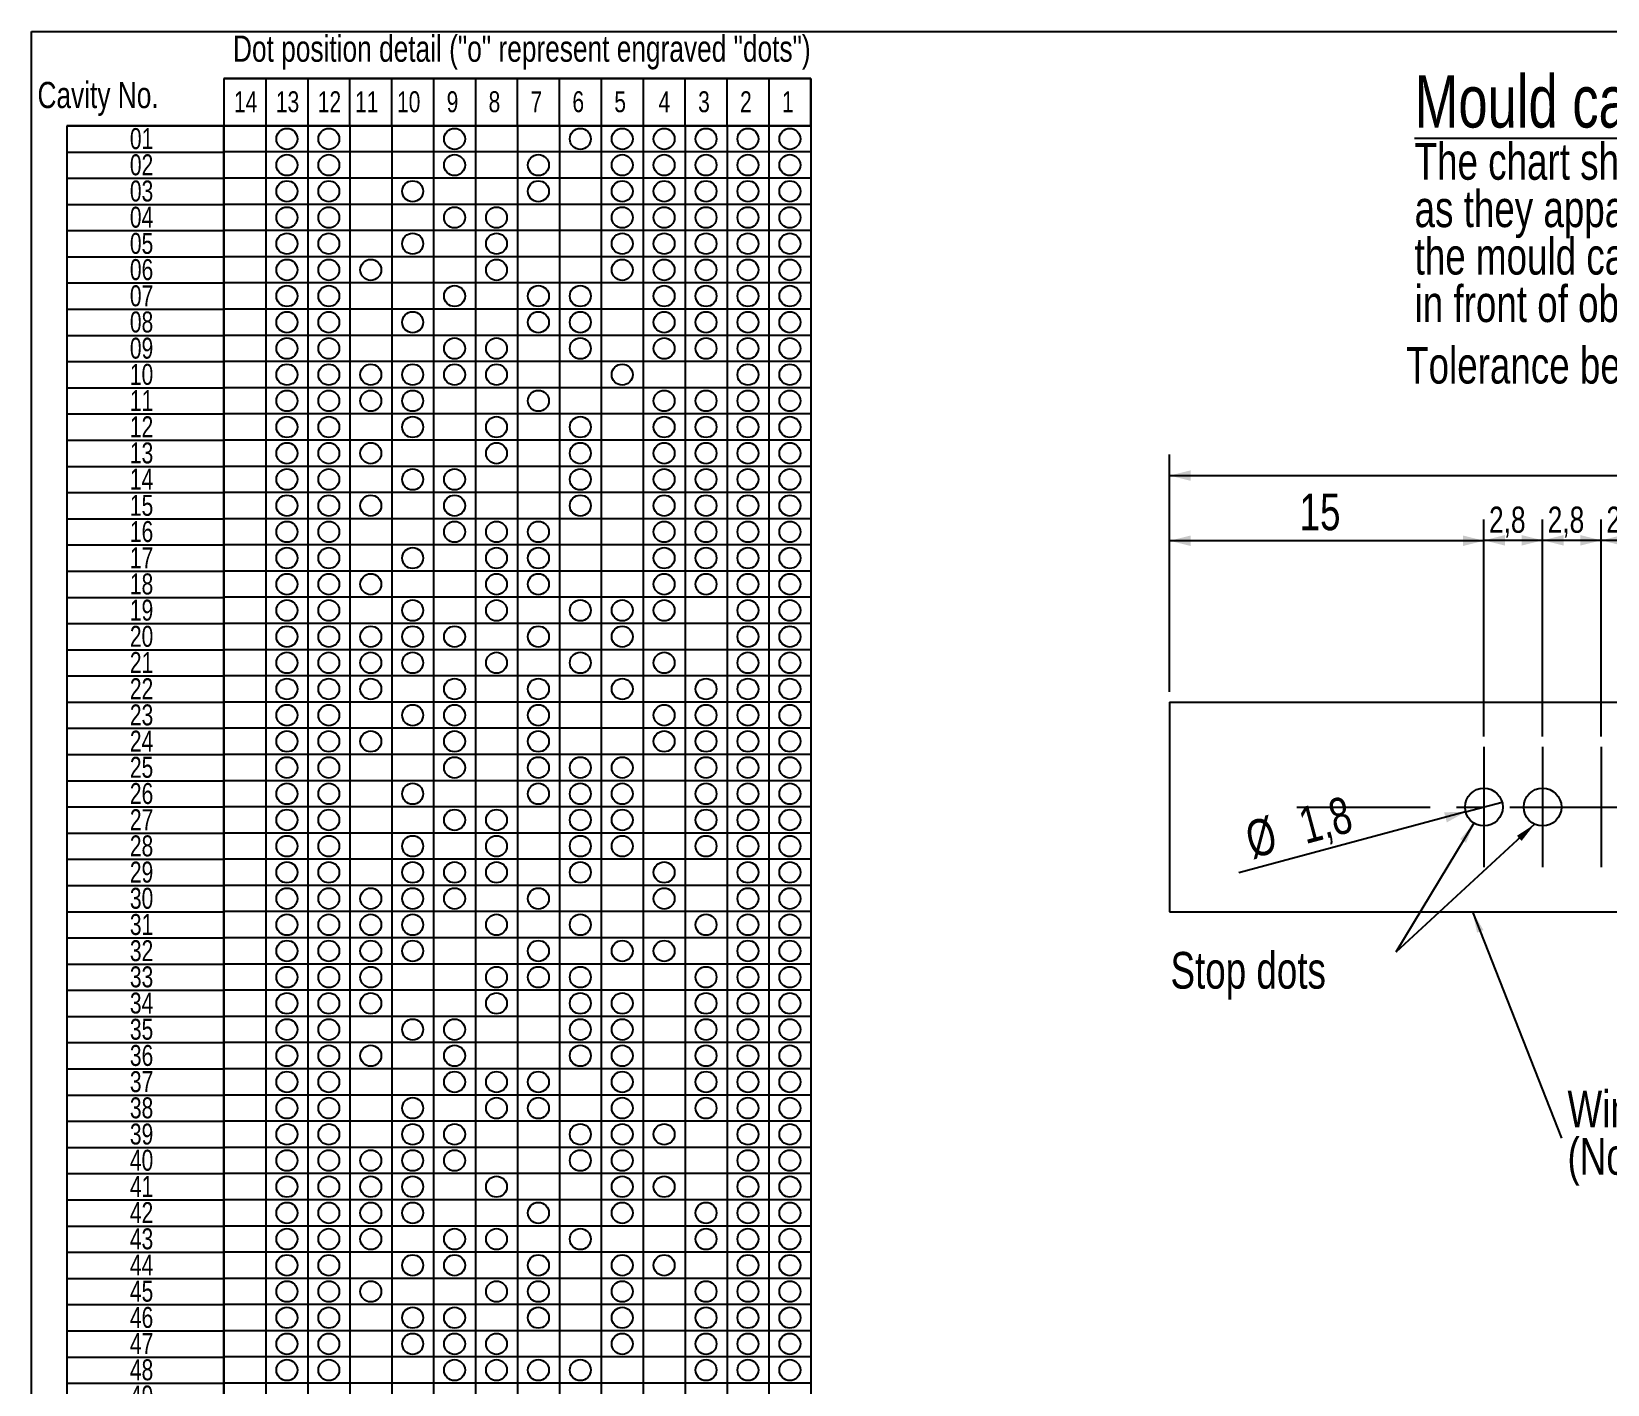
# Model space of a CAD drawing. Header units: millimetres. Extents: x 8 to 412, y 8 to 289.
# Drawn here: x 8 to 158.4, y 159.9 to 289 of the extents above; entities that cross this region are included whole.
import ezdxf

# ---------------------------------------------------------------- set-up
doc = ezdxf.new("R2010")
doc.units = ezdxf.units.MM
doc.linetypes.add('CENTERX2', pattern=[20.32, 12.7, -2.54, 2.54, -2.54])
for name, color, linetype in [('CENTERLINE', 4, 'CENTERX2'), ('DETAIL', 3, 'Continuous'), ('DIMENSIONS', 2, 'Continuous'), ('TEXT', 2, 'Continuous')]:
    doc.layers.add(name, color=color, linetype=linetype)
doc.layers.add('OUTLINE', color=7, linetype='Continuous', lineweight=25)
doc.styles.add('SLDTEXTSTYLE0', font='TXT', dxfattribs={"width": 0.75})
doc.dimstyles.new('SLDDIMSTYLE0', dxfattribs={"dimtxt": 2.5, "dimasz": 2, "dimexe": 0, "dimexo": 0.0625, "dimtad": 1, "dimlfac": 0.5, "dimrnd": 1e-09, "dimzin": 12, "dimdsep": 46, "dimtxsty": 'SLDTEXTSTYLE0', "dimsah": 1, "dimcen": 0.09, "dimadec": 0, "dimazin": 3, "dimtfac": 1, "dimtofl": 0, "dimtmove": 0, "dimatfit": 3, "dimfxl": 0, "dimfrac": 2, "dimtolj": 1, "dimtzin": 12, "dimarcsym": 0})
doc.dimstyles.new('SLDDIMSTYLE1', dxfattribs={"dimtxt": 3.5, "dimasz": 2, "dimexe": 0, "dimexo": 0.0625, "dimgap": 0.875, "dimtad": 1, "dimlfac": 0.5, "dimrnd": 1e-09, "dimzin": 12, "dimdsep": 46, "dimtxsty": 'SLDTEXTSTYLE0', "dimblk1": 'NONE', "dimsah": 1, "dimcen": 0, "dimadec": 0, "dimazin": 3, "dimtfac": 1, "dimtmove": 0, "dimatfit": 3, "dimldrblk": 'NONE', "dimfxl": 0, "dimfrac": 2, "dimtolj": 1, "dimtzin": 12, "dimarcsym": 0})
doc.dimstyles.new('SLDDIMSTYLE2', dxfattribs={"dimtxt": 3.5, "dimasz": 2, "dimexe": 0, "dimexo": 0.0625, "dimgap": 0.875, "dimtad": 1, "dimlfac": 0.5, "dimrnd": 1e-09, "dimzin": 12, "dimdsep": 46, "dimtxsty": 'SLDTEXTSTYLE0', "dimsah": 1, "dimcen": 0.09, "dimadec": 0, "dimazin": 3, "dimtfac": 1, "dimtofl": 0, "dimtmove": 0, "dimatfit": 3, "dimfxl": 0, "dimfrac": 2, "dimtolj": 1, "dimtzin": 12, "dimarcsym": 0})
doc.dimstyles.new('SLDDIMSTYLE3', dxfattribs={"dimtxt": 0.18, "dimasz": 2, "dimexe": 0, "dimexo": 0.0625, "dimgap": 0, "dimtad": 0, "dimtih": 1, "dimtoh": 1, "dimdec": 0, "dimrnd": 1e-09, "dimzin": 0, "dimdsep": 46, "dimtxsty": 'Standard', "dimsah": 1, "dimcen": 0.09, "dimadec": 0, "dimazin": 0, "dimtfac": 2, "dimtdec": 0, "dimtofl": 0, "dimtmove": 0, "dimatfit": 3, "dimfxl": 0, "dimfrac": 2, "dimtolj": 1, "dimtzin": 0, "dimarcsym": 0})

# ---------------------------------------------------------------- blocks, each defined once
blk = doc.blocks.new('SW_TABLEANNOTATION_0')
at = {"layer": 'TEXT', "color": 0}
for p, q in [((0, 0), (0, -2.5)), ((0, 0), (15, 0)), ((0, 0), (0, -225)), ((15, 0), (0, 0)), ((15, 0), (15, -2.5)), ((15, -225), (15, 0)), ((0, -2.5), (0, -5)), ((0, -2.5), (15, -2.5)), ((15, -2.5), (15, -5)), ((0, -5), (0, -7.5)), ((0, -5), (15, -5)), ((15, -5), (15, -7.5)), ((0, -7.5), (0, -10)), ((0, -7.5), (15, -7.5)), ((15, -7.5), (15, -10)), ((0, -10), (0, -12.5)), ((0, -10), (15, -10)), ((15, -10), (15, -12.5)), ((0, -12.5), (0, -15)), ((0, -12.5), (15, -12.5)), ((15, -12.5), (15, -15)), ((0, -15), (0, -17.5)), ((0, -15), (15, -15)), ((15, -15), (15, -17.5)), ((0, -17.5), (0, -20)), ((0, -17.5), (15, -17.5)), ((15, -17.5), (15, -20)), ((0, -20), (0, -22.5)), ((0, -20), (15, -20)), ((15, -20), (15, -22.5)), ((0, -22.5), (0, -25)), ((0, -22.5), (15, -22.5)), ((15, -22.5), (15, -25)), ((0, -25), (0, -27.5)), ((0, -25), (15, -25)), ((15, -25), (15, -27.5)), ((0, -27.5), (0, -30)), ((0, -27.5), (15, -27.5)), ((15, -27.5), (15, -30)), ((0, -30), (0, -32.5)), ((0, -30), (15, -30)), ((15, -30), (15, -32.5)), ((0, -32.5), (0, -35)), ((0, -32.5), (15, -32.5)), ((15, -32.5), (15, -35)), ((0, -35), (0, -37.5)), ((0, -35), (15, -35)), ((15, -35), (15, -37.5)), ((0, -37.5), (0, -40)), ((0, -37.5), (15, -37.5)), ((15, -37.5), (15, -40)), ((0, -40), (0, -42.5)), ((0, -40), (15, -40)), ((15, -40), (15, -42.5)), ((0, -42.5), (0, -45)), ((0, -42.5), (15, -42.5)), ((15, -42.5), (15, -45)), ((0, -45), (0, -47.5)), ((0, -45), (15, -45)), ((15, -45), (15, -47.5)), ((0, -47.5), (0, -50)), ((0, -47.5), (15, -47.5)), ((15, -47.5), (15, -50)), ((0, -50), (0, -52.5)), ((0, -50), (15, -50)), ((15, -50), (15, -52.5)), ((0, -52.5), (0, -55)), ((0, -52.5), (15, -52.5)), ((15, -52.5), (15, -55)), ((0, -55), (0, -57.5)), ((0, -55), (15, -55)), ((15, -55), (15, -57.5)), ((0, -57.5), (0, -60)), ((0, -57.5), (15, -57.5)), ((15, -57.5), (15, -60)), ((0, -60), (0, -62.5)), ((0, -60), (15, -60)), ((15, -60), (15, -62.5)), ((0, -62.5), (0, -65)), ((0, -62.5), (15, -62.5)), ((15, -62.5), (15, -65)), ((0, -65), (0, -67.5)), ((0, -65), (15, -65)), ((15, -65), (15, -67.5)), ((0, -67.5), (0, -70)), ((0, -67.5), (15, -67.5)), ((15, -67.5), (15, -70)), ((0, -70), (0, -72.5)), ((0, -70), (15, -70)), ((15, -70), (15, -72.5)), ((0, -72.5), (0, -75)), ((0, -72.5), (15, -72.5)), ((15, -72.5), (15, -75)), ((0, -75), (0, -77.5)), ((0, -75), (15, -75)), ((15, -75), (15, -77.5)), ((0, -77.5), (0, -80)), ((0, -77.5), (15, -77.5)), ((15, -77.5), (15, -80)), ((0, -80), (0, -82.5)), ((0, -80), (15, -80)), ((15, -80), (15, -82.5)), ((0, -82.5), (0, -85)), ((0, -82.5), (15, -82.5)), ((15, -82.5), (15, -85)), ((0, -85), (0, -87.5)), ((0, -85), (15, -85)), ((15, -85), (15, -87.5)), ((0, -87.5), (0, -90)), ((0, -87.5), (15, -87.5)), ((15, -87.5), (15, -90)), ((0, -90), (0, -92.5)), ((0, -90), (15, -90)), ((15, -90), (15, -92.5)), ((0, -92.5), (0, -95)), ((0, -92.5), (15, -92.5)), ((15, -92.5), (15, -95)), ((0, -95), (0, -97.5)), ((0, -95), (15, -95)), ((15, -95), (15, -97.5)), ((0, -97.5), (0, -100)), ((0, -97.5), (15, -97.5)), ((15, -97.5), (15, -100)), ((0, -100), (0, -102.5)), ((0, -100), (15, -100)), ((15, -100), (15, -102.5)), ((0, -102.5), (0, -105)), ((0, -102.5), (15, -102.5)), ((15, -102.5), (15, -105)), ((0, -105), (0, -107.5)), ((0, -105), (15, -105)), ((15, -105), (15, -107.5)), ((0, -107.5), (0, -110)), ((0, -107.5), (15, -107.5)), ((15, -107.5), (15, -110)), ((0, -110), (0, -112.5)), ((0, -110), (15, -110)), ((15, -110), (15, -112.5)), ((0, -112.5), (0, -115)), ((0, -112.5), (15, -112.5)), ((15, -112.5), (15, -115)), ((0, -115), (0, -117.5)), ((0, -115), (15, -115)), ((15, -115), (15, -117.5)), ((0, -117.5), (0, -120)), ((0, -117.5), (15, -117.5)), ((15, -117.5), (15, -120)), ((0, -120), (0, -122.5)), ((0, -120), (15, -120)), ((15, -120), (15, -122.5)), ((0, -122.5), (0, -125)), ((0, -122.5), (15, -122.5)), ((15, -122.5), (15, -125)), ((0, -125), (0, -127.5)), ((0, -125), (15, -125)), ((15, -125), (15, -127.5)), ((0, -127.5), (0, -130)), ((0, -127.5), (15, -127.5)), ((15, -127.5), (15, -130)), ((0, -130), (0, -132.5)), ((0, -130), (15, -130)), ((15, -130), (15, -132.5)), ((0, -132.5), (0, -135)), ((0, -132.5), (15, -132.5)), ((15, -132.5), (15, -135)), ((0, -135), (0, -137.5)), ((0, -135), (15, -135)), ((15, -135), (15, -137.5)), ((0, -137.5), (0, -140)), ((0, -137.5), (15, -137.5)), ((15, -137.5), (15, -140)), ((0, -140), (0, -142.5)), ((0, -140), (15, -140)), ((15, -140), (15, -142.5)), ((0, -142.5), (0, -145)), ((0, -142.5), (15, -142.5)), ((15, -142.5), (15, -145)), ((0, -145), (0, -147.5)), ((0, -145), (15, -145)), ((15, -145), (15, -147.5)), ((0, -147.5), (0, -150)), ((0, -147.5), (15, -147.5)), ((15, -147.5), (15, -150)), ((0, -150), (0, -152.5)), ((0, -150), (15, -150)), ((15, -150), (15, -152.5)), ((0, -152.5), (0, -155)), ((0, -152.5), (15, -152.5)), ((15, -152.5), (15, -155)), ((0, -155), (0, -157.5)), ((0, -155), (15, -155)), ((15, -155), (15, -157.5)), ((0, -157.5), (0, -160)), ((0, -157.5), (15, -157.5)), ((15, -157.5), (15, -160)), ((0, -160), (0, -162.5)), ((0, -160), (15, -160)), ((15, -160), (15, -162.5)), ((0, -162.5), (0, -165)), ((0, -162.5), (15, -162.5)), ((15, -162.5), (15, -165)), ((0, -165), (0, -167.5)), ((0, -165), (15, -165)), ((15, -165), (15, -167.5)), ((0, -167.5), (0, -170)), ((0, -167.5), (15, -167.5)), ((15, -167.5), (15, -170)), ((0, -170), (0, -172.5)), ((0, -170), (15, -170)), ((15, -170), (15, -172.5)), ((0, -172.5), (0, -175)), ((0, -172.5), (15, -172.5)), ((15, -172.5), (15, -175)), ((0, -175), (0, -177.5)), ((0, -175), (15, -175)), ((15, -175), (15, -177.5)), ((0, -177.5), (0, -180)), ((0, -177.5), (15, -177.5)), ((15, -177.5), (15, -180)), ((0, -180), (0, -182.5)), ((0, -180), (15, -180)), ((15, -180), (15, -182.5)), ((0, -182.5), (0, -185)), ((0, -182.5), (15, -182.5)), ((15, -182.5), (15, -185)), ((0, -185), (0, -187.5)), ((0, -185), (15, -185)), ((15, -185), (15, -187.5)), ((0, -187.5), (0, -190)), ((0, -187.5), (15, -187.5)), ((15, -187.5), (15, -190)), ((0, -190), (0, -192.5)), ((0, -190), (15, -190)), ((15, -190), (15, -192.5)), ((0, -192.5), (0, -195)), ((0, -192.5), (15, -192.5)), ((15, -192.5), (15, -195)), ((0, -195), (0, -197.5)), ((0, -195), (15, -195)), ((15, -195), (15, -197.5)), ((0, -197.5), (0, -200)), ((0, -197.5), (15, -197.5)), ((15, -197.5), (15, -200)), ((0, -200), (0, -202.5)), ((0, -200), (15, -200)), ((15, -200), (15, -202.5)), ((0, -202.5), (0, -205)), ((0, -202.5), (15, -202.5)), ((15, -202.5), (15, -205)), ((0, -205), (0, -207.5)), ((0, -205), (15, -205)), ((15, -205), (15, -207.5)), ((0, -207.5), (0, -210)), ((0, -207.5), (15, -207.5)), ((15, -207.5), (15, -210)), ((0, -210), (0, -212.5)), ((0, -210), (15, -210)), ((15, -210), (15, -212.5)), ((0, -212.5), (0, -215)), ((0, -212.5), (15, -212.5)), ((15, -212.5), (15, -215)), ((0, -215), (0, -217.5)), ((0, -215), (15, -215)), ((15, -215), (15, -217.5)), ((0, -217.5), (0, -220)), ((0, -217.5), (15, -217.5)), ((15, -217.5), (15, -220)), ((0, -220), (0, -222.5)), ((0, -220), (15, -220)), ((15, -220), (15, -222.5)), ((0, -222.5), (0, -225)), ((0, -222.5), (15, -222.5)), ((15, -222.5), (15, -225)), ((0, -225), (15, -225)), ((0, -225), (15, -225))]:
    blk.add_line(p, q, dxfattribs=at)
at = {"layer": 'TEXT', "color": 0, "char_height": 2, "attachment_point": 1, "style": 'SLDTEXTSTYLE0'}
for s, insert in [('01', (6.02, -0.22)), ('02', (6.02, -2.72)), ('03', (6.02, -5.22)), ('04', (6.02, -7.72)), ('05', (6.02, -10.22)), ('06', (6.02, -12.72)), ('07', (6.02, -15.22)), ('08', (6.02, -17.72)), ('09', (6.02, -20.22)), ('10', (6.02, -22.72)), ('11', (6.02, -25.22)), ('12', (6.02, -27.72)), ('13', (6.02, -30.22)), ('14', (6.02, -32.72)), ('15', (6.02, -35.22)), ('16', (6.02, -37.72)), ('17', (6.02, -40.22)), ('18', (6.02, -42.72)), ('19', (6.02, -45.22)), ('20', (6.02, -47.72)), ('21', (6.02, -50.22)), ('22', (6.02, -52.72)), ('23', (6.02, -55.22)), ('24', (6.02, -57.72)), ('25', (6.02, -60.22)), ('26', (6.02, -62.72)), ('27', (6.02, -65.22)), ('28', (6.02, -67.72)), ('29', (6.02, -70.22)), ('30', (6.02, -72.72)), ('31', (6.02, -75.22)), ('32', (6.02, -77.72)), ('33', (6.02, -80.22)), ('34', (6.02, -82.72)), ('35', (6.02, -85.22)), ('36', (6.02, -87.72)), ('37', (6.02, -90.22)), ('38', (6.02, -92.72)), ('39', (6.02, -95.22)), ('40', (6.02, -97.72)), ('41', (6.02, -100.22)), ('42', (6.02, -102.72)), ('43', (6.02, -105.22)), ('44', (6.02, -107.72)), ('45', (6.02, -110.22)), ('46', (6.02, -112.72)), ('47', (6.02, -115.22)), ('48', (6.02, -117.72)), ('49', (6.02, -120.22)), ('50', (6.02, -122.72)), ('51', (6.02, -125.22)), ('52', (6.02, -127.72)), ('53', (6.02, -130.22)), ('54', (6.02, -132.72)), ('55', (6.02, -135.22)), ('56', (6.02, -137.72)), ('57', (6.02, -140.22)), ('58', (6.02, -142.72)), ('59', (6.02, -145.22)), ('60', (6.02, -147.72)), ('61', (6.02, -150.22)), ('62', (6.02, -152.72)), ('63', (6.02, -155.22)), ('64', (6.02, -157.72)), ('65', (6.02, -160.22)), ('66', (6.02, -162.72)), ('67', (6.02, -165.22)), ('68', (6.02, -167.72)), ('69', (6.02, -170.22)), ('70', (6.02, -172.72)), ('71', (6.02, -175.22)), ('72', (6.02, -177.72)), ('73', (6.02, -180.22)), ('74', (6.02, -182.72)), ('75', (6.02, -185.22)), ('76', (6.02, -187.72)), ('77', (6.02, -190.22)), ('78', (6.02, -192.72)), ('79', (6.02, -195.22)), ('80', (6.02, -197.72)), ('81', (6.02, -200.22)), ('82', (6.02, -202.72)), ('83', (6.02, -205.22)), ('84', (6.02, -207.72)), ('85', (6.02, -210.22)), ('86', (6.02, -212.72)), ('87', (6.02, -215.22)), ('88', (6.02, -217.72)), ('89', (6.02, -220.22)), ('90', (6.02, -222.72))]:
    blk.add_mtext(s, dxfattribs=dict(at, insert=insert))
blk = doc.blocks.new('SW_TABLEANNOTATION_1')
at = {"layer": 'TEXT', "color": 0}
for p, q in [((0, 0), (0, -4.53)), ((0, 0), (4, 0)), ((0, 0), (0, -4.53)), ((56, 0), (0, 0)), ((4, 0), (4, -4.53)), ((4, 0), (8, 0)), ((8, 0), (8, -4.53)), ((8, 0), (12, 0)), ((12, 0), (12, -4.53)), ((12, 0), (16, 0)), ((16, 0), (16, -4.53)), ((16, 0), (20, 0)), ((20, 0), (20, -4.53)), ((20, 0), (24, 0)), ((24, 0), (24, -4.53)), ((24, 0), (28, 0)), ((28, 0), (28, -4.53)), ((28, 0), (32, 0)), ((32, 0), (32, -4.53)), ((32, 0), (36, 0)), ((36, 0), (36, -4.53)), ((36, 0), (40, 0)), ((40, 0), (40, -4.53)), ((40, 0), (44, 0)), ((44, 0), (44, -4.53)), ((44, 0), (48, 0)), ((48, 0), (48, -4.53)), ((48, 0), (52, 0)), ((52, 0), (52, -4.53)), ((52, 0), (56, 0)), ((56, 0), (56, -4.53)), ((56, -4.53), (56, 0)), ((0, -4.53), (4, -4.53)), ((0, -4.53), (56, -4.53)), ((4, -4.53), (8, -4.53)), ((8, -4.53), (12, -4.53)), ((12, -4.53), (16, -4.53)), ((16, -4.53), (20, -4.53)), ((20, -4.53), (24, -4.53)), ((24, -4.53), (28, -4.53)), ((28, -4.53), (32, -4.53)), ((32, -4.53), (36, -4.53)), ((36, -4.53), (40, -4.53)), ((40, -4.53), (44, -4.53)), ((44, -4.53), (48, -4.53)), ((48, -4.53), (52, -4.53)), ((52, -4.53), (56, -4.53))]:
    blk.add_line(p, q, dxfattribs=at)
at = {"layer": 'TEXT', "color": 0, "char_height": 2, "attachment_point": 1, "style": 'SLDTEXTSTYLE0'}
for s, insert in [('14', (0.96, -1.23)), ('13', (4.96, -1.23)), ('12', (8.96, -1.23)), ('11', (12.52, -1.23)), ('10', (16.52, -1.23)), ('9', (21.26, -1.23)), ('8', (25.26, -1.23)), ('7', (29.26, -1.23)), ('6', (33.26, -1.23)), ('5', (37.26, -1.23)), ('4', (41.48, -1.23)), ('3', (45.26, -1.23)), ('2', (49.26, -1.23)), ('1', (53.26, -1.23))]:
    blk.add_mtext(s, dxfattribs=dict(at, insert=insert))
blk = doc.blocks.new('_D_8')
at = {"layer": 'DIMENSIONS'}
for p, q in [((157.81, 221.73), (157.81, 242.44)), ((163.41, 221.73), (163.41, 242.44)), ((163.41, 240.44), (157.81, 240.44))]:
    blk.add_line(p, q, dxfattribs=at)
for points in [[(157.81, 240.44), (159.81, 239.94), (159.81, 240.94)], [(163.41, 240.44), (161.41, 240.94), (161.41, 239.94)]]:
    blk.add_solid(points, dxfattribs=at)
at = {"layer": 'DIMENSIONS', "insert": (158.3, 243.66), "char_height": 2.5, "attachment_point": 1, "style": 'SLDTEXTSTYLE0'}
blk.add_mtext('2,8', dxfattribs=at)
blk = doc.blocks.new('_D_9')
at = {"layer": 'DIMENSIONS'}
for p, q in [((152.21, 221.73), (152.21, 242.44)), ((157.81, 221.73), (157.81, 242.44)), ((157.81, 240.44), (152.21, 240.44))]:
    blk.add_line(p, q, dxfattribs=at)
for points in [[(152.21, 240.44), (154.21, 239.94), (154.21, 240.94)], [(157.81, 240.44), (155.81, 240.94), (155.81, 239.94)]]:
    blk.add_solid(points, dxfattribs=at)
at = {"layer": 'DIMENSIONS', "insert": (152.7, 243.66), "char_height": 2.5, "attachment_point": 1, "style": 'SLDTEXTSTYLE0'}
blk.add_mtext('2,8', dxfattribs=at)
blk = doc.blocks.new('_D_10')
at = {"layer": 'DIMENSIONS'}
for p, q in [((146.61, 221.73), (146.61, 242.44)), ((152.21, 221.73), (152.21, 242.44)), ((152.21, 240.44), (146.61, 240.44))]:
    blk.add_line(p, q, dxfattribs=at)
for points in [[(146.61, 240.44), (148.61, 239.94), (148.61, 240.94)], [(152.21, 240.44), (150.21, 240.94), (150.21, 239.94)]]:
    blk.add_solid(points, dxfattribs=at)
at = {"layer": 'DIMENSIONS', "insert": (147.1, 243.66), "char_height": 2.5, "attachment_point": 1, "style": 'SLDTEXTSTYLE0'}
blk.add_mtext('2,8', dxfattribs=at)
blk = doc.blocks.new('_D_12')
at = {"layer": 'DIMENSIONS'}
for q in [(148.35, 215.45), (123.21, 208.72)]:
    blk.add_line((144.87, 214.52), q, dxfattribs=at)
blk.add_solid([(144.87, 214.52), (142.81, 214.49), (143.07, 213.52)], dxfattribs=at)
at = {"layer": 'DIMENSIONS', "char_height": 3.5, "attachment_point": 1, "rotation": 15, "style": 'SLDTEXTSTYLE0'}
for s, insert in [('1,8', (128.68, 214.82)), ('%%c', (123.58, 213.45))]:
    blk.add_mtext(s, dxfattribs=dict(at, insert=insert))
blk = doc.blocks.new('_None')
blk = doc.blocks.new('_D_15')
at = {"layer": 'DIMENSIONS'}
for p, q in [((116.61, 225.99), (116.61, 242.4)), ((146.61, 221.73), (146.61, 242.4)), ((146.61, 240.4), (116.61, 240.4))]:
    blk.add_line(p, q, dxfattribs=at)
for points in [[(116.61, 240.4), (118.61, 239.9), (118.61, 240.9)], [(146.61, 240.4), (144.61, 240.9), (144.61, 239.9)]]:
    blk.add_solid(points, dxfattribs=at)
at = {"layer": 'DIMENSIONS', "insert": (129.02, 244.91), "char_height": 3.5, "attachment_point": 1, "style": 'SLDTEXTSTYLE0'}
blk.add_mtext('15', dxfattribs=at)
blk = doc.blocks.new('_D_16')
at = {"layer": 'DIMENSIONS'}
for p, q in [((116.61, 225.99), (116.61, 248.62)), ((243.81, 225.99), (243.81, 248.62)), ((116.61, 246.62), (243.81, 246.62))]:
    blk.add_line(p, q, dxfattribs=at)
for points in [[(116.61, 246.62), (118.61, 246.12), (118.61, 247.12)], [(243.81, 246.62), (241.81, 247.12), (241.81, 246.12)]]:
    blk.add_solid(points, dxfattribs=at)
at = {"layer": 'DIMENSIONS', "insert": (175.68, 251.13), "char_height": 3.5, "attachment_point": 1, "style": 'SLDTEXTSTYLE0'}
blk.add_mtext('63,6', dxfattribs=at)
blk = doc.blocks.new('SW_NOTE_0_5')
at = {"layer": 'TEXT', "color": 0, "char_height": 3.5, "attachment_point": 1, "style": 'SLDTEXTSTYLE0'}
for s, insert in [('Tolerance between dots', (0, 4.5)), ('0.25', (59.95, 4.5)), ('%%p', (56.62, 4.5))]:
    blk.add_mtext(s, dxfattribs=dict(at, insert=insert))
blk = doc.blocks.new('SW_NOTE_0_6')
at = {"layer": 'TEXT', "color": 0, "char_height": 3.5, "attachment_point": 1, "style": 'SLDTEXTSTYLE0'}
for s, insert in [('Window designating clear area around dotcode', (0.56, 4.54)), ('(No heel engraving within windows specified area)', (0.56, 0.01))]:
    blk.add_mtext(s, dxfattribs=dict(at, insert=insert))
blk = doc.blocks.new('SW_NOTE_0_7')
at = {"layer": 'TEXT', "color": 0, "attachment_point": 1, "style": 'SLDTEXTSTYLE0'}
for s, insert, char_height in [('\\LMould cavity view', (0, 6.45), 5), ('The chart shows the dot patterns', (0, -0.03), 3.5), ('as they appaer when looking into', (0, -4.55), 3.5), ('the mould cavity held vertically', (0, -9.08), 3.5), ('in front of observer', (0, -13.61), 3.5)]:
    blk.add_mtext(s, dxfattribs=dict(at, insert=insert, char_height=char_height))

msp = doc.modelspace()

# ---------------------------------------------------------------- linework, layer by layer
at = {"layer": 'CENTERLINE'}
for p, q in [((82.3754, 277.50252), (82.3754, 275.00252)), ((146.60959, 220.73444), (146.60959, 209.24218)), ((152.20959, 220.73444), (152.20959, 209.24218)), ((157.80959, 220.73444), (157.80959, 209.24218)), ((128.76686, 214.98831), (231.65232, 214.98831))]:
    msp.add_line(p, q, dxfattribs=at)
at = {"layer": 'DETAIL'}
for p, q in [((116.60959, 224.98831), (243.80959, 224.98831)), ((116.60959, 224.98831), (116.60959, 204.98831)), ((116.60959, 204.98831), (243.80959, 204.98831))]:
    msp.add_line(p, q, dxfattribs=at)
at = {"layer": 'OUTLINE'}
for p, q in [((8, 289), (412, 289)), ((8, 8), (8, 289)), ((30.3754, 280.00252), (26.3754, 280.00252)), ((26.3754, 55.00252), (26.3754, 280.00252)), ((34.3754, 280.00252), (30.3754, 280.00252)), ((30.3754, 280.00252), (30.3754, 55.00252)), ((38.3754, 280.00252), (34.3754, 280.00252)), ((34.3754, 280.00252), (34.3754, 55.00252)), ((42.3754, 280.00252), (38.3754, 280.00252)), ((38.3754, 280.00252), (38.3754, 55.00252)), ((46.3754, 280.00252), (42.3754, 280.00252)), ((42.3754, 280.00252), (42.3754, 55.00252)), ((50.3754, 280.00252), (46.3754, 280.00252)), ((46.3754, 280.00252), (46.3754, 55.00252)), ((54.3754, 280.00252), (50.3754, 280.00252)), ((50.3754, 280.00252), (50.3754, 55.00252)), ((58.3754, 280.00252), (54.3754, 280.00252)), ((54.3754, 280.00252), (54.3754, 55.00252)), ((62.3754, 280.00252), (58.3754, 280.00252)), ((58.3754, 280.00252), (58.3754, 55.00252)), ((66.3754, 280.00252), (62.3754, 280.00252)), ((62.3754, 280.00252), (62.3754, 55.00252)), ((70.3754, 280.00252), (66.3754, 280.00252)), ((66.3754, 280.00252), (66.3754, 55.00252)), ((74.3754, 280.00252), (70.3754, 280.00252)), ((70.3754, 280.00252), (70.3754, 55.00252)), ((78.3754, 280.00252), (74.3754, 280.00252)), ((74.3754, 280.00252), (74.3754, 55.00252)), ((82.3754, 280.00252), (78.3754, 280.00252)), ((78.3754, 280.00252), (78.3754, 55.00252)), ((82.3754, 280.00252), (82.3754, 55.00252)), ((82.3754, 277.50252), (26.3754, 277.50252)), ((82.3754, 275.00252), (26.3754, 275.00252)), ((82.3754, 272.50252), (26.3754, 272.50252)), ((82.3754, 270.00252), (26.3754, 270.00252)), ((82.3754, 267.50252), (26.3754, 267.50252)), ((82.3754, 265.00252), (26.3754, 265.00252)), ((82.3754, 262.50252), (26.3754, 262.50252)), ((82.3754, 260.00252), (26.3754, 260.00252)), ((82.3754, 257.50252), (26.3754, 257.50252)), ((82.3754, 255.00252), (26.3754, 255.00252)), ((82.3754, 252.50252), (26.3754, 252.50252)), ((82.3754, 250.00252), (26.3754, 250.00252)), ((82.3754, 247.50252), (26.3754, 247.50252)), ((82.3754, 245.00252), (26.3754, 245.00252)), ((82.3754, 242.50252), (26.3754, 242.50252)), ((82.3754, 240.00252), (26.3754, 240.00252)), ((82.3754, 237.50252), (26.3754, 237.50252)), ((82.3754, 235.00252), (26.3754, 235.00252)), ((82.3754, 232.50252), (26.3754, 232.50252)), ((82.3754, 230.00252), (26.3754, 230.00252)), ((82.3754, 227.50252), (26.3754, 227.50252)), ((82.3754, 225.00252), (26.3754, 225.00252)), ((82.3754, 222.50252), (26.3754, 222.50252)), ((82.3754, 220.00252), (26.3754, 220.00252)), ((82.3754, 217.50252), (26.3754, 217.50252)), ((82.3754, 215.00252), (26.3754, 215.00252)), ((82.3754, 212.50252), (26.3754, 212.50252)), ((82.3754, 210.00252), (26.3754, 210.00252)), ((82.3754, 207.50252), (26.3754, 207.50252)), ((82.3754, 205.00252), (26.3754, 205.00252)), ((82.3754, 202.50252), (26.3754, 202.50252)), ((82.3754, 200.00252), (26.3754, 200.00252)), ((82.3754, 197.50252), (26.3754, 197.50252)), ((82.3754, 195.00252), (26.3754, 195.00252)), ((82.3754, 192.50252), (26.3754, 192.50252)), ((82.3754, 190.00252), (26.3754, 190.00252)), ((82.3754, 187.50252), (26.3754, 187.50252)), ((82.3754, 185.00252), (26.3754, 185.00252)), ((82.3754, 182.50252), (26.3754, 182.50252)), ((82.3754, 180.00252), (26.3754, 180.00252)), ((82.3754, 177.50252), (26.3754, 177.50252)), ((82.3754, 175.00252), (26.3754, 175.00252)), ((82.3754, 172.50252), (26.3754, 172.50252)), ((82.3754, 170.00252), (26.3754, 170.00252)), ((82.3754, 167.50252), (26.3754, 167.50252)), ((82.3754, 165.00252), (26.3754, 165.00252)), ((82.3754, 162.50252), (26.3754, 162.50252)), ((82.3754, 160.00252), (26.3754, 160.00252))]:
    msp.add_line(p, q, dxfattribs=at)
for centre, radius in [((32.3754, 278.75252), 1), ((36.3754, 278.75252), 1), ((48.3754, 278.75252), 1), ((60.3754, 278.75252), 1), ((64.3754, 278.75252), 1), ((68.3754, 278.75252), 1), ((72.3754, 278.75252), 1), ((76.3754, 278.75252), 1), ((80.3754, 278.75252), 1), ((32.3754, 276.25252), 1), ((36.3754, 276.25252), 1), ((48.3754, 276.25252), 1), ((56.3754, 276.25252), 1), ((64.3754, 276.25252), 1), ((68.3754, 276.25252), 1), ((72.3754, 276.25252), 1), ((76.3754, 276.25252), 1), ((80.3754, 276.25252), 1), ((32.3754, 273.75252), 1), ((36.3754, 273.75252), 1), ((44.3754, 273.75252), 1), ((56.3754, 273.75252), 1), ((64.3754, 273.75252), 1), ((68.3754, 273.75252), 1), ((72.3754, 273.75252), 1), ((76.3754, 273.75252), 1), ((80.3754, 273.75252), 1), ((32.3754, 271.25252), 1), ((36.3754, 271.25252), 1), ((48.3754, 271.25252), 1), ((52.3754, 271.25252), 1), ((64.3754, 271.25252), 1), ((68.3754, 271.25252), 1), ((72.3754, 271.25252), 1), ((76.3754, 271.25252), 1), ((80.3754, 271.25252), 1), ((32.3754, 268.75252), 1), ((36.3754, 268.75252), 1), ((44.3754, 268.75252), 1), ((52.3754, 268.75252), 1), ((64.3754, 268.75252), 1), ((68.3754, 268.75252), 1), ((72.3754, 268.75252), 1), ((76.3754, 268.75252), 1), ((80.3754, 268.75252), 1), ((32.3754, 266.25252), 1), ((36.3754, 266.25252), 1), ((40.3754, 266.25252), 1), ((52.3754, 266.25252), 1), ((64.3754, 266.25252), 1), ((68.3754, 266.25252), 1), ((72.3754, 266.25252), 1), ((76.3754, 266.25252), 1), ((80.3754, 266.25252), 1), ((32.3754, 263.75252), 1), ((36.3754, 263.75252), 1), ((48.3754, 263.75252), 1), ((56.3754, 263.75252), 1), ((60.3754, 263.75252), 1), ((68.3754, 263.75252), 1), ((72.3754, 263.75252), 1), ((76.3754, 263.75252), 1), ((80.3754, 263.75252), 1), ((32.3754, 261.25252), 1), ((36.3754, 261.25252), 1), ((44.3754, 261.25252), 1), ((56.3754, 261.25252), 1), ((60.3754, 261.25252), 1), ((68.3754, 261.25252), 1), ((72.3754, 261.25252), 1), ((76.3754, 261.25252), 1), ((80.3754, 261.25252), 1), ((32.3754, 258.75252), 1), ((36.3754, 258.75252), 1), ((48.3754, 258.75252), 1), ((52.3754, 258.75252), 1), ((60.3754, 258.75252), 1), ((68.3754, 258.75252), 1), ((72.3754, 258.75252), 1), ((76.3754, 258.75252), 1), ((80.3754, 258.75252), 1), ((32.3754, 256.25252), 1), ((36.3754, 256.25252), 1), ((40.3754, 256.25252), 1), ((44.3754, 256.25252), 1), ((48.3754, 256.25252), 1), ((52.3754, 256.25252), 1), ((64.3754, 256.25252), 1), ((76.3754, 256.25252), 1), ((80.3754, 256.25252), 1), ((32.3754, 253.75252), 1), ((36.3754, 253.75252), 1), ((40.3754, 253.75252), 1), ((44.3754, 253.75252), 1), ((56.3754, 253.75252), 1), ((68.3754, 253.75252), 1), ((72.3754, 253.75252), 1), ((76.3754, 253.75252), 1), ((80.3754, 253.75252), 1), ((32.3754, 251.25252), 1), ((36.3754, 251.25252), 1), ((44.3754, 251.25252), 1), ((52.3754, 251.25252), 1), ((60.3754, 251.25252), 1), ((68.3754, 251.25252), 1), ((72.3754, 251.25252), 1), ((76.3754, 251.25252), 1), ((80.3754, 251.25252), 1), ((32.3754, 248.75252), 1), ((36.3754, 248.75252), 1), ((40.3754, 248.75252), 1), ((52.3754, 248.75252), 1), ((60.3754, 248.75252), 1), ((68.3754, 248.75252), 1), ((72.3754, 248.75252), 1), ((76.3754, 248.75252), 1), ((80.3754, 248.75252), 1), ((32.3754, 246.25252), 1), ((36.3754, 246.25252), 1), ((44.3754, 246.25252), 1), ((48.3754, 246.25252), 1), ((60.3754, 246.25252), 1), ((68.3754, 246.25252), 1), ((72.3754, 246.25252), 1), ((76.3754, 246.25252), 1), ((80.3754, 246.25252), 1), ((32.3754, 243.75252), 1), ((36.3754, 243.75252), 1), ((40.3754, 243.75252), 1), ((48.3754, 243.75252), 1), ((60.3754, 243.75252), 1), ((68.3754, 243.75252), 1), ((72.3754, 243.75252), 1), ((76.3754, 243.75252), 1), ((80.3754, 243.75252), 1), ((32.3754, 241.25252), 1), ((36.3754, 241.25252), 1), ((48.3754, 241.25252), 1), ((52.3754, 241.25252), 1), ((56.3754, 241.25252), 1), ((68.3754, 241.25252), 1), ((72.3754, 241.25252), 1), ((76.3754, 241.25252), 1), ((80.3754, 241.25252), 1), ((32.3754, 238.75252), 1), ((36.3754, 238.75252), 1), ((44.3754, 238.75252), 1), ((52.3754, 238.75252), 1), ((56.3754, 238.75252), 1), ((68.3754, 238.75252), 1), ((72.3754, 238.75252), 1), ((76.3754, 238.75252), 1), ((80.3754, 238.75252), 1), ((32.3754, 236.25252), 1), ((36.3754, 236.25252), 1), ((40.3754, 236.25252), 1), ((52.3754, 236.25252), 1), ((56.3754, 236.25252), 1), ((68.3754, 236.25252), 1), ((72.3754, 236.25252), 1), ((76.3754, 236.25252), 1), ((80.3754, 236.25252), 1), ((32.3754, 233.75252), 1), ((36.3754, 233.75252), 1), ((44.3754, 233.75252), 1), ((52.3754, 233.75252), 1), ((60.3754, 233.75252), 1), ((64.3754, 233.75252), 1), ((68.3754, 233.75252), 1), ((76.3754, 233.75252), 1), ((80.3754, 233.75252), 1), ((32.3754, 231.25252), 1), ((36.3754, 231.25252), 1), ((40.3754, 231.25252), 1), ((44.3754, 231.25252), 1), ((48.3754, 231.25252), 1), ((56.3754, 231.25252), 1), ((64.3754, 231.25252), 1), ((76.3754, 231.25252), 1), ((80.3754, 231.25252), 1), ((32.3754, 228.75252), 1), ((36.3754, 228.75252), 1), ((40.3754, 228.75252), 1), ((44.3754, 228.75252), 1), ((52.3754, 228.75252), 1), ((60.3754, 228.75252), 1), ((68.3754, 228.75252), 1), ((76.3754, 228.75252), 1), ((80.3754, 228.75252), 1), ((32.3754, 226.25252), 1), ((36.3754, 226.25252), 1), ((40.3754, 226.25252), 1), ((48.3754, 226.25252), 1), ((56.3754, 226.25252), 1), ((64.3754, 226.25252), 1), ((72.3754, 226.25252), 1), ((76.3754, 226.25252), 1), ((80.3754, 226.25252), 1), ((32.3754, 223.75252), 1), ((36.3754, 223.75252), 1), ((44.3754, 223.75252), 1), ((48.3754, 223.75252), 1), ((56.3754, 223.75252), 1), ((68.3754, 223.75252), 1), ((72.3754, 223.75252), 1), ((76.3754, 223.75252), 1), ((80.3754, 223.75252), 1), ((32.3754, 221.25252), 1), ((36.3754, 221.25252), 1), ((40.3754, 221.25252), 1), ((48.3754, 221.25252), 1), ((56.3754, 221.25252), 1), ((68.3754, 221.25252), 1), ((72.3754, 221.25252), 1), ((76.3754, 221.25252), 1), ((80.3754, 221.25252), 1), ((32.3754, 218.75252), 1), ((36.3754, 218.75252), 1), ((48.3754, 218.75252), 1), ((56.3754, 218.75252), 1), ((60.3754, 218.75252), 1), ((64.3754, 218.75252), 1), ((72.3754, 218.75252), 1), ((76.3754, 218.75252), 1), ((80.3754, 218.75252), 1), ((32.3754, 216.25252), 1), ((36.3754, 216.25252), 1), ((44.3754, 216.25252), 1), ((56.3754, 216.25252), 1), ((60.3754, 216.25252), 1), ((64.3754, 216.25252), 1), ((72.3754, 216.25252), 1), ((76.3754, 216.25252), 1), ((80.3754, 216.25252), 1), ((146.60959, 214.98831), 1.8), ((152.20959, 214.98831), 1.8), ((32.3754, 213.75252), 1), ((36.3754, 213.75252), 1), ((48.3754, 213.75252), 1), ((52.3754, 213.75252), 1), ((60.3754, 213.75252), 1), ((64.3754, 213.75252), 1), ((72.3754, 213.75252), 1), ((76.3754, 213.75252), 1), ((80.3754, 213.75252), 1), ((32.3754, 211.25252), 1), ((36.3754, 211.25252), 1), ((44.3754, 211.25252), 1), ((52.3754, 211.25252), 1), ((60.3754, 211.25252), 1), ((64.3754, 211.25252), 1), ((72.3754, 211.25252), 1), ((76.3754, 211.25252), 1), ((80.3754, 211.25252), 1), ((32.3754, 208.75252), 1), ((36.3754, 208.75252), 1), ((44.3754, 208.75252), 1), ((48.3754, 208.75252), 1), ((52.3754, 208.75252), 1), ((60.3754, 208.75252), 1), ((68.3754, 208.75252), 1), ((76.3754, 208.75252), 1), ((80.3754, 208.75252), 1), ((32.3754, 206.25252), 1), ((36.3754, 206.25252), 1), ((40.3754, 206.25252), 1), ((44.3754, 206.25252), 1), ((48.3754, 206.25252), 1), ((56.3754, 206.25252), 1), ((68.3754, 206.25252), 1), ((76.3754, 206.25252), 1), ((80.3754, 206.25252), 1), ((32.3754, 203.75252), 1), ((36.3754, 203.75252), 1), ((40.3754, 203.75252), 1), ((44.3754, 203.75252), 1), ((52.3754, 203.75252), 1), ((60.3754, 203.75252), 1), ((72.3754, 203.75252), 1), ((76.3754, 203.75252), 1), ((80.3754, 203.75252), 1), ((32.3754, 201.25252), 1), ((36.3754, 201.25252), 1), ((40.3754, 201.25252), 1), ((44.3754, 201.25252), 1), ((56.3754, 201.25252), 1), ((64.3754, 201.25252), 1), ((68.3754, 201.25252), 1), ((76.3754, 201.25252), 1), ((80.3754, 201.25252), 1), ((32.3754, 198.75252), 1), ((36.3754, 198.75252), 1), ((40.3754, 198.75252), 1), ((52.3754, 198.75252), 1), ((56.3754, 198.75252), 1), ((60.3754, 198.75252), 1), ((72.3754, 198.75252), 1), ((76.3754, 198.75252), 1), ((80.3754, 198.75252), 1), ((32.3754, 196.25252), 1), ((36.3754, 196.25252), 1), ((40.3754, 196.25252), 1), ((52.3754, 196.25252), 1), ((60.3754, 196.25252), 1), ((64.3754, 196.25252), 1), ((72.3754, 196.25252), 1), ((76.3754, 196.25252), 1), ((80.3754, 196.25252), 1), ((32.3754, 193.75252), 1), ((36.3754, 193.75252), 1), ((44.3754, 193.75252), 1), ((48.3754, 193.75252), 1), ((60.3754, 193.75252), 1), ((64.3754, 193.75252), 1), ((72.3754, 193.75252), 1), ((76.3754, 193.75252), 1), ((80.3754, 193.75252), 1), ((32.3754, 191.25252), 1), ((36.3754, 191.25252), 1), ((40.3754, 191.25252), 1), ((48.3754, 191.25252), 1), ((60.3754, 191.25252), 1), ((64.3754, 191.25252), 1), ((72.3754, 191.25252), 1), ((76.3754, 191.25252), 1), ((80.3754, 191.25252), 1), ((32.3754, 188.75252), 1), ((36.3754, 188.75252), 1), ((48.3754, 188.75252), 1), ((52.3754, 188.75252), 1), ((56.3754, 188.75252), 1), ((64.3754, 188.75252), 1), ((72.3754, 188.75252), 1), ((76.3754, 188.75252), 1), ((80.3754, 188.75252), 1), ((32.3754, 186.25252), 1), ((36.3754, 186.25252), 1), ((44.3754, 186.25252), 1), ((52.3754, 186.25252), 1), ((56.3754, 186.25252), 1), ((64.3754, 186.25252), 1), ((72.3754, 186.25252), 1), ((76.3754, 186.25252), 1), ((80.3754, 186.25252), 1), ((32.3754, 183.75252), 1), ((36.3754, 183.75252), 1), ((44.3754, 183.75252), 1), ((48.3754, 183.75252), 1), ((60.3754, 183.75252), 1), ((64.3754, 183.75252), 1), ((68.3754, 183.75252), 1), ((76.3754, 183.75252), 1), ((80.3754, 183.75252), 1), ((32.3754, 181.25252), 1), ((36.3754, 181.25252), 1), ((40.3754, 181.25252), 1), ((44.3754, 181.25252), 1), ((48.3754, 181.25252), 1), ((60.3754, 181.25252), 1), ((64.3754, 181.25252), 1), ((76.3754, 181.25252), 1), ((80.3754, 181.25252), 1), ((32.3754, 178.75252), 1), ((36.3754, 178.75252), 1), ((40.3754, 178.75252), 1), ((44.3754, 178.75252), 1), ((52.3754, 178.75252), 1), ((64.3754, 178.75252), 1), ((68.3754, 178.75252), 1), ((76.3754, 178.75252), 1), ((80.3754, 178.75252), 1), ((32.3754, 176.25252), 1), ((36.3754, 176.25252), 1), ((40.3754, 176.25252), 1), ((44.3754, 176.25252), 1), ((56.3754, 176.25252), 1), ((64.3754, 176.25252), 1), ((72.3754, 176.25252), 1), ((76.3754, 176.25252), 1), ((80.3754, 176.25252), 1), ((32.3754, 173.75252), 1), ((36.3754, 173.75252), 1), ((40.3754, 173.75252), 1), ((48.3754, 173.75252), 1), ((52.3754, 173.75252), 1), ((60.3754, 173.75252), 1), ((72.3754, 173.75252), 1), ((76.3754, 173.75252), 1), ((80.3754, 173.75252), 1), ((32.3754, 171.25252), 1), ((36.3754, 171.25252), 1), ((44.3754, 171.25252), 1), ((48.3754, 171.25252), 1), ((56.3754, 171.25252), 1), ((64.3754, 171.25252), 1), ((68.3754, 171.25252), 1), ((76.3754, 171.25252), 1), ((80.3754, 171.25252), 1), ((32.3754, 168.75252), 1), ((36.3754, 168.75252), 1), ((40.3754, 168.75252), 1), ((52.3754, 168.75252), 1), ((56.3754, 168.75252), 1), ((64.3754, 168.75252), 1), ((72.3754, 168.75252), 1), ((76.3754, 168.75252), 1), ((80.3754, 168.75252), 1), ((32.3754, 166.25252), 1), ((36.3754, 166.25252), 1), ((44.3754, 166.25252), 1), ((48.3754, 166.25252), 1), ((56.3754, 166.25252), 1), ((64.3754, 166.25252), 1), ((72.3754, 166.25252), 1), ((76.3754, 166.25252), 1), ((80.3754, 166.25252), 1), ((32.3754, 163.75252), 1), ((36.3754, 163.75252), 1), ((44.3754, 163.75252), 1), ((48.3754, 163.75252), 1), ((52.3754, 163.75252), 1), ((64.3754, 163.75252), 1), ((72.3754, 163.75252), 1), ((76.3754, 163.75252), 1), ((80.3754, 163.75252), 1), ((32.3754, 161.25252), 1), ((36.3754, 161.25252), 1), ((48.3754, 161.25252), 1), ((52.3754, 161.25252), 1), ((56.3754, 161.25252), 1), ((60.3754, 161.25252), 1), ((72.3754, 161.25252), 1), ((76.3754, 161.25252), 1), ((80.3754, 161.25252), 1)]:
    msp.add_circle(centre, radius, dxfattribs=at)

# ---------------------------------------------------------------- block references
at = {"layer": 'TEXT'}
for name, p in [('SW_TABLEANNOTATION_1', (26.35942, 284.52939)), ('SW_NOTE_0_7', (139.99589, 278.38373)), ('SW_TABLEANNOTATION_0', (11.36662, 280)), ('SW_NOTE_0_5', (139.18739, 254.4036)), ('SW_NOTE_0_6', (154.02977, 183.39085))]:
    msp.add_blockref(name, p, dxfattribs=at)

# ---------------------------------------------------------------- texts
at = {"layer": 'TEXT', "attachment_point": 1, "style": 'SLDTEXTSTYLE0'}
for s, insert, char_height in [('Dot position detail ("o" represent engraved "dots")', (27.22943, 288.61575), 2.5), ('Cavity No.', (8.57058, 284.19266), 2.5), ('Stop dots', (116.70137, 201.15747), 3.5)]:
    msp.add_mtext(s, dxfattribs=dict(at, insert=insert, char_height=char_height))

# ---------------------------------------------------------------- dimensions: what is measured, and where the dimension line sits
at = {"layer": 'DIMENSIONS'}
for base, p1, p2, dimstyle, picture, middle in [((243.80959, 246.61915), (116.60959, 224.98831), (243.80959, 224.98831), 'SLDDIMSTYLE2', '_D_16', (180.20959, 246.61915)), ((116.60959, 240.39619), (146.60959, 220.73444), (116.60959, 224.98831), 'SLDDIMSTYLE2', '_D_15', (131.60959, 240.39619)), ((146.60959, 240.44101), (152.20959, 220.73444), (146.60959, 220.73444), 'SLDDIMSTYLE0', '_D_10', (149.40959, 240.44101)), ((152.20959, 240.44101), (157.80959, 220.73444), (152.20959, 220.73444), 'SLDDIMSTYLE0', '_D_9', (155.00959, 240.44101)), ((157.80959, 240.44101), (163.40959, 220.73444), (157.80959, 220.73444), 'SLDDIMSTYLE0', '_D_8', (160.60959, 240.44101))]:
    dim = msp.add_linear_dim(base=base, p1=p1, p2=p2, dimstyle=dimstyle, dxfattribs=at)
    dim.commit()
    dim.dimension.update_dxf_attribs({"geometry": picture, "text_midpoint": middle, "dimtype": 160})
dim = msp.add_diameter_dim_2p(p1=(148.34826, 215.45419), p2=(144.87092, 214.52244), dimstyle='SLDDIMSTYLE1', dxfattribs=at)
dim.commit()
dim.dimension.update_dxf_attribs({"geometry": '_D_12', "text_midpoint": (130.1963, 210.59039), "dimtype": 163})

# ---------------------------------------------------------------- leaders
at = {"layer": 'TEXT'}
for points in [[(145.6635, 213.457), (138.20492, 201.12166)], [(151.45548, 213.3539), (138.20492, 201.12166)], [(145.53159, 204.98831), (154.02977, 183.39085)]]:
    msp.add_leader(points, dimstyle='SLDDIMSTYLE3', dxfattribs=at)

doc.saveas('drawing.dxf')
